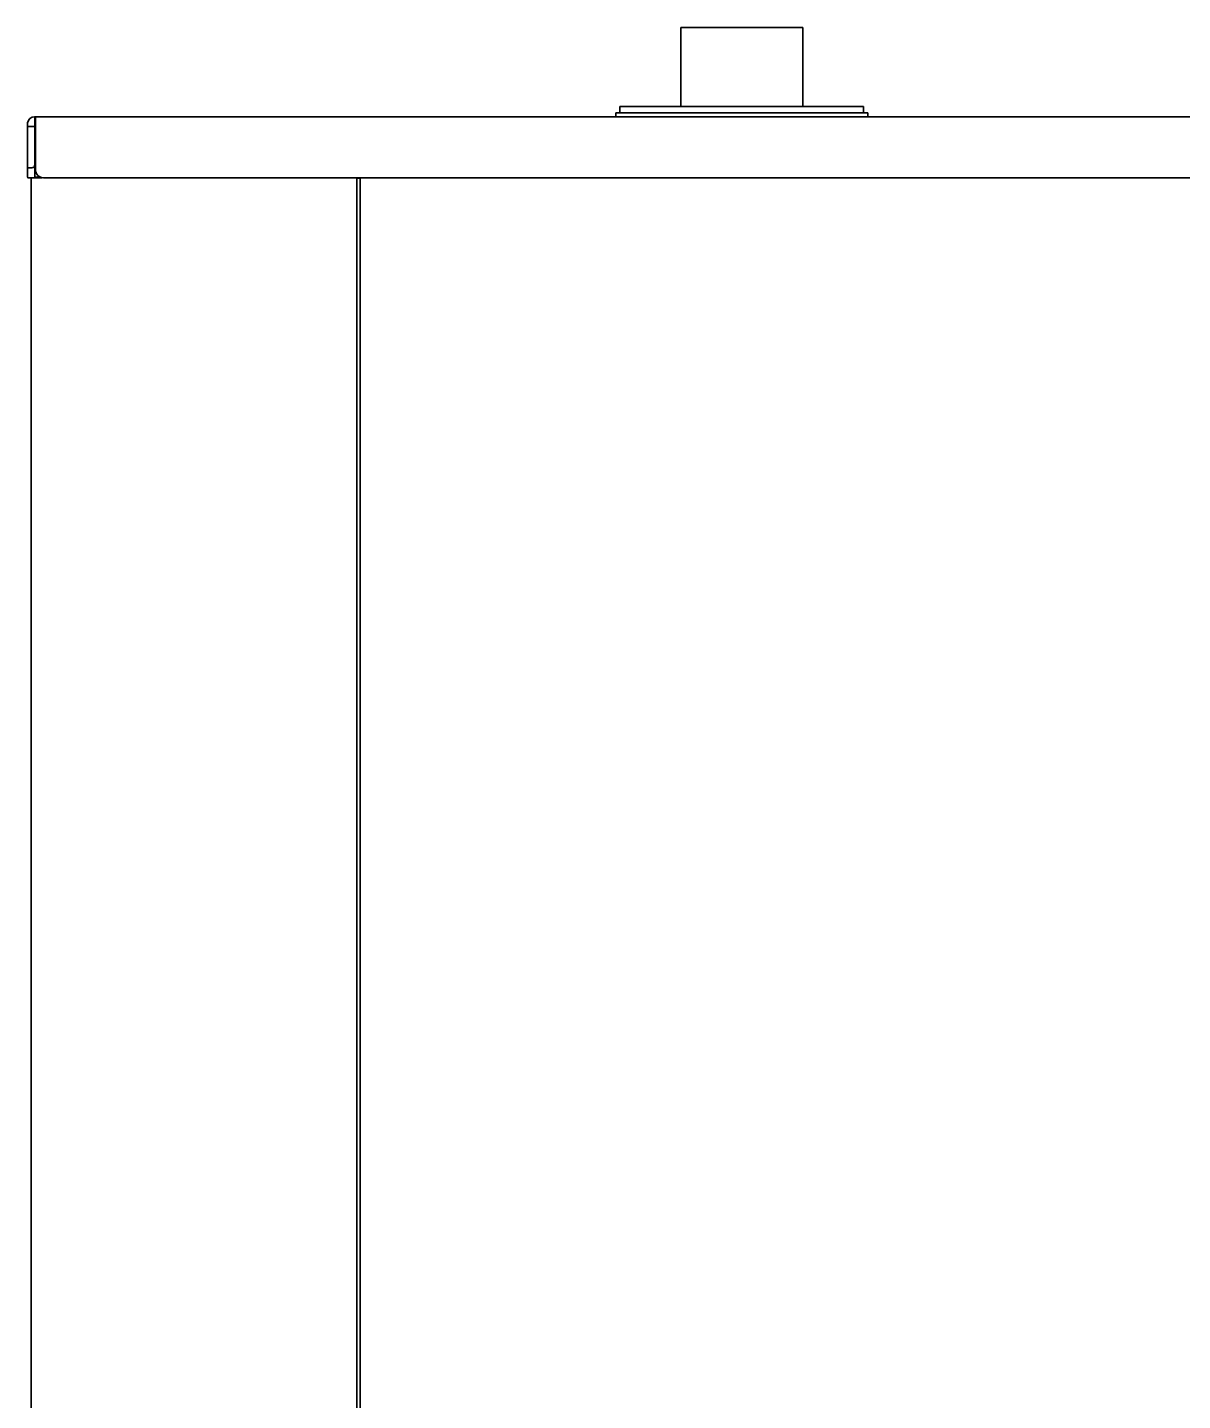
# Model space of a CAD drawing. Extents: x 6569 to 10251, y -294 to 3100.
# Drawn here: x 9319.7 to 9604.1, y 1580.3 to 1918.3 of the extents above; entities that cross this region are included whole.
import ezdxf

# ---------------------------------------------------------------- set-up
doc = ezdxf.new("R2010")
doc.units = 0
doc.header["$LTSCALE"] = 5
doc.layers.add('1', color=7, linetype='CONTINUOUS', true_color=0xffffff)

msp = doc.modelspace()

# ---------------------------------------------------------------- linework, layer by layer
at = {"layer": '1', "color": 7, "linetype": 'Continuous', "lineweight": 35}
for p, q in [((9480.56, 1918.33), (9510.56, 1918.33)), ((9480.56, 1918.33), (9480.56, 1898.82)), ((9510.56, 1898.82), (9510.56, 1918.33)), ((9464.56, 1897.33), (9526.56, 1897.33)), ((9464.56, 1897.33), (9464.56, 1896.33)), ((9465.56, 1898.83), (9465.56, 1897.33)), ((9465.56, 1898.83), (9495.56, 1898.83)), ((9495.56, 1898.83), (9525.56, 1898.83)), ((9525.56, 1897.33), (9525.56, 1898.83)), ((9526.56, 1896.33), (9526.56, 1897.33)), ((9319.69, 1894.01), (9319.74, 1894.01)), ((9319.69, 1893.42), (9319.69, 1884.34)), ((9321.49, 1896.33), (9321.44, 1896.33)), ((9321.54, 1896.33), (9321.49, 1896.33)), ((9321.54, 1896.33), (9321.54, 1894.26)), ((9321.54, 1895.53), (9321.56, 1895.53)), ((9321.66, 1895.33), (9321.54, 1895.33)), ((9321.54, 1888.12), (9321.54, 1894.26)), ((9321.56, 1896.33), (9321.66, 1896.33)), ((9321.56, 1895.53), (9321.66, 1895.53)), ((9321.66, 1896.33), (10115.57, 1896.33)), ((9321.66, 1896.33), (9321.66, 1894.43)), ((9321.66, 1894.43), (9321.66, 1883.32)), ((9321.54, 1888.12), (9321.54, 1881.66)), ((9319.83, 1883.76), (9319.69, 1883.76)), ((9319.69, 1882.93), (9319.69, 1881.52)), ((9319.76, 1881.33), (9319.76, 1881.36)), ((9319.83, 1881.33), (9319.76, 1881.33)), ((9319.89, 1881.32), (9320.99, 1881.32)), ((9320.56, 1881.31), (9320.56, 1425.83)), ((9321.54, 1881.45), (9321.54, 1881.47)), ((9321.54, 1881.45), (9322.96, 1881.45)), ((9323.66, 1881.33), (10113.57, 1881.33)), ((9400.76, 1881.23), (9400.76, 1881.33)), ((9400.76, 1879.23), (9400.76, 1881.23)), ((9400.76, 1881.23), (9401.56, 1881.23)), ((9401.56, 1277.43), (9401.56, 1881.33)), ((9400.76, 1879.23), (9400.76, 1426.83))]:
    msp.add_line(p, q, dxfattribs=at)
for centre, major_axis, ratio, start_param, end_param in [((9319.67, 1894.83), (0, 2), 0.008727, 4.28531, 4.582813), ((9319.66, 1894.83), (-0.02, 2), 0.008726, 3.926915, 4.285234), ((9321.44, 1894.58), (-1.75, 0), 0.999962, 4.712389, 6.134971), ((9321.49, 1894.01), (1.75, 0.01), 0.034899, 3.150324, 4.712247), ((9319.71, 1882.93), (-0.02, 2), 0.008726, 0.785322, 1.143642), ((9319.71, 1882.93), (0, 2), 0.008727, 1.143718, 1.570796), ((9323.66, 1883.32), (2, 0), 0.99863, 3.141593, 4.712389), ((9319.89, 1881.52), (-0.141, -0.141), 0.999924, 5.497825, 7.068545)]:
    msp.add_ellipse(centre, major_axis=major_axis, ratio=ratio, start_param=start_param, end_param=end_param, dxfattribs=at)
for points, degree in [([(9319.69, 1894.58), (9319.69, 1894.62), (9319.69, 1894.71), (9319.7, 1894.79), (9319.71, 1894.83)], 3), ([(9320.99, 1881.32), (9323.3, 1881.32)], 1)]:
    msp.add_open_spline(points, degree=degree, dxfattribs=at)
for points, knots in [([(9319.83, 1883.76), (9319.83, 1883.76), (9319.83, 1883.76), (9319.83, 1883.76), (9319.84, 1883.75), (9319.85, 1883.75), (9319.86, 1883.75), (9319.89, 1883.75), (9319.9, 1883.75), (9319.92, 1883.75), (9319.93, 1883.75), (9319.94, 1883.75), (9319.97, 1883.75), (9320, 1883.75), (9320.06, 1883.75), (9320.1, 1883.75), (9320.16, 1883.75), (9320.18, 1883.76), (9320.21, 1883.76), (9320.22, 1883.76), (9320.24, 1883.76), (9320.3, 1883.76), (9320.36, 1883.76), (9320.46, 1883.77), (9320.52, 1883.77), (9320.6, 1883.78), (9320.63, 1883.78), (9320.69, 1883.78), (9320.72, 1883.79), (9320.78, 1883.79), (9320.81, 1883.8), (9320.88, 1883.81), (9320.91, 1883.81), (9320.96, 1883.82), (9320.97, 1883.83), (9321, 1883.83), (9321.02, 1883.84), (9321.07, 1883.85), (9321.1, 1883.86), (9321.15, 1883.88), (9321.16, 1883.89), (9321.19, 1883.91), (9321.21, 1883.91), (9321.24, 1883.93), (9321.25, 1883.94), (9321.27, 1883.96), (9321.28, 1883.97), (9321.29, 1883.98), (9321.3, 1883.98), (9321.32, 1884.02), (9321.34, 1884.04), (9321.37, 1884.09), (9321.38, 1884.11), (9321.39, 1884.14), (9321.4, 1884.15), (9321.42, 1884.2), (9321.42, 1884.24), (9321.44, 1884.3), (9321.45, 1884.34), (9321.46, 1884.41), (9321.46, 1884.44), (9321.47, 1884.51), (9321.48, 1884.55), (9321.49, 1884.65), (9321.49, 1884.72), (9321.5, 1884.86), (9321.5, 1884.93), (9321.51, 1885.06), (9321.51, 1885.13), (9321.52, 1885.34), (9321.52, 1885.48), (9321.53, 1885.76), (9321.53, 1885.9), (9321.53, 1886.18), (9321.53, 1886.31), (9321.54, 1886.73), (9321.54, 1887.01), (9321.54, 1887.57), (9321.54, 1887.84), (9321.54, 1888.12)], [0, 0, 0, 0, 0.007813, 0.015625, 0.03125, 0.03125, 0.0625, 0.0625, 0.078125, 0.085938, 0.085938, 0.09375, 0.09375, 0.125, 0.125, 0.15625, 0.15625, 0.171875, 0.171875, 0.179688, 0.179688, 0.1875, 0.21875, 0.21875, 0.25, 0.25, 0.265625, 0.265625, 0.28125, 0.28125, 0.296875, 0.296875, 0.3125, 0.3125, 0.320313, 0.320313, 0.328125, 0.328125, 0.34375, 0.34375, 0.351563, 0.351563, 0.359375, 0.359375, 0.367188, 0.367188, 0.371094, 0.371094, 0.375, 0.375, 0.390625, 0.390625, 0.398438, 0.398438, 0.40625, 0.40625, 0.421875, 0.421875, 0.4375, 0.4375, 0.453125, 0.453125, 0.46875, 0.46875, 0.5, 0.5, 0.53125, 0.53125, 0.5625, 0.5625, 0.625, 0.625, 0.6875, 0.6875, 0.75, 0.75, 0.875, 0.875, 1, 1, 1, 1]), ([(9321.54, 1881.66), (9321.54, 1881.65), (9321.54, 1881.63), (9321.54, 1881.62), (9321.54, 1881.61), (9321.54, 1881.6), (9321.54, 1881.59), (9321.54, 1881.57), (9321.54, 1881.56), (9321.54, 1881.54), (9321.54, 1881.53), (9321.54, 1881.52), (9321.54, 1881.51), (9321.54, 1881.5), (9321.54, 1881.49), (9321.54, 1881.49), (9321.54, 1881.48), (9321.54, 1881.48), (9321.54, 1881.47), (9321.54, 1881.47), (9321.54, 1881.47), (9321.54, 1881.47)], [0, 0, 0, 0, 0.125, 0.125, 0.1875, 0.1875, 0.25, 0.25, 0.375, 0.375, 0.5, 0.5, 0.625, 0.625, 0.6875, 0.6875, 0.75, 0.75, 0.875, 0.875, 1, 1, 1, 1])]:
    msp.add_open_spline(points, degree=3, knots=knots, dxfattribs=at)

doc.saveas('drawing.dxf')
